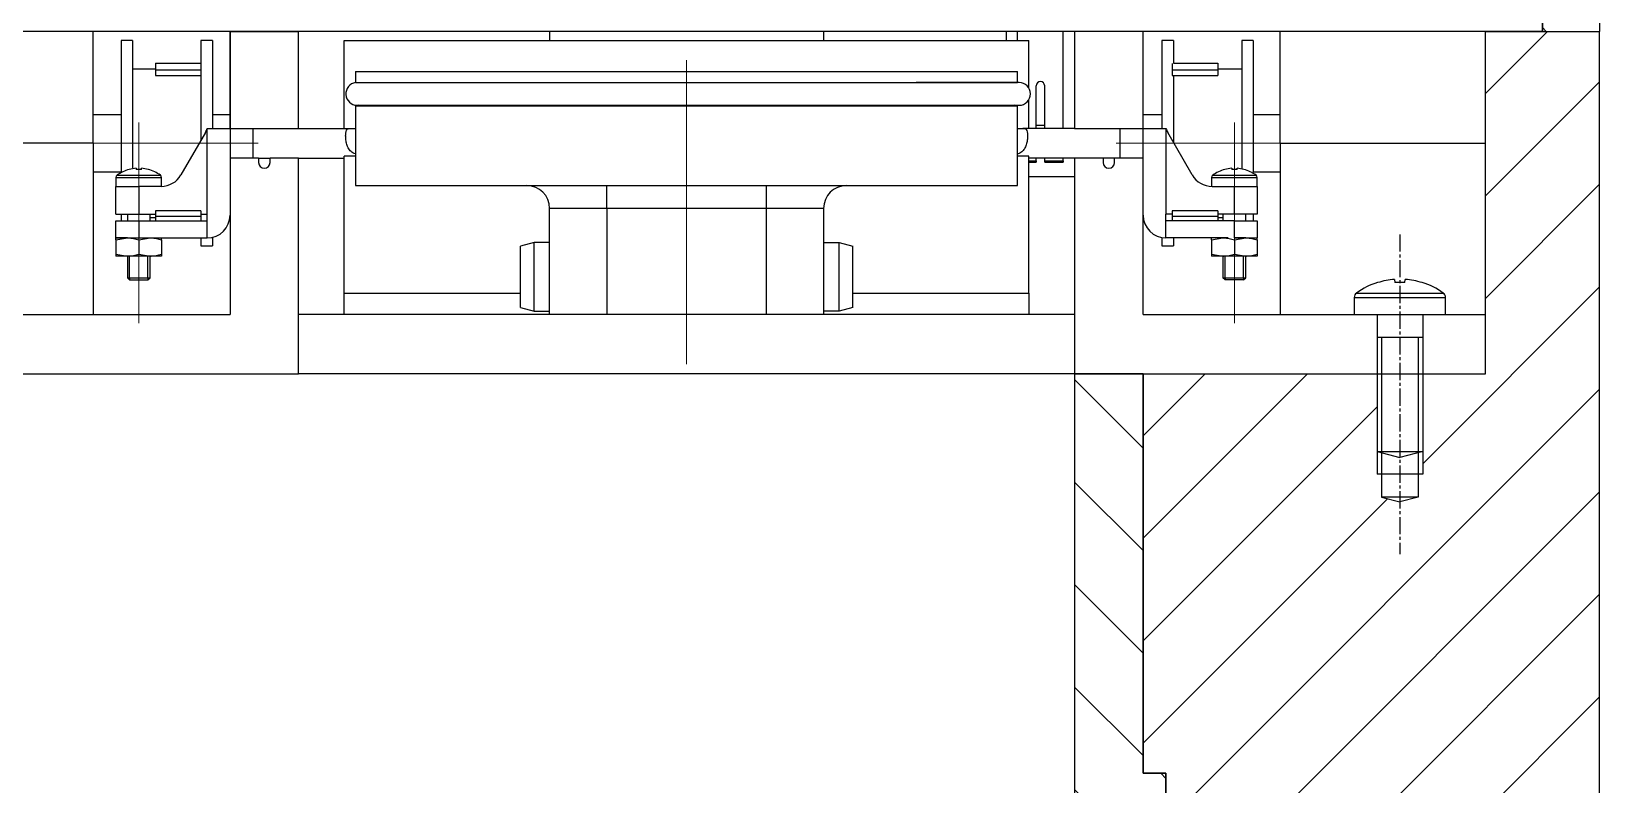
# Model space of a CAD drawing. Header units: millimetres. Extents: x 2 to 1186, y 2 to 838.
# Drawn here: x 616.1 to 684.8, y 649.5 to 682.5 of the extents above; entities that cross this region are included whole.
import ezdxf

# ---------------------------------------------------------------- set-up
doc = ezdxf.new("R2010")
doc.units = ezdxf.units.MM
doc.linetypes.add('CENTER2', pattern=[1.125, 0.75, -0.125, 0.125, -0.125])
doc.linetypes.add('CENTERX2', pattern=[20.32, 12.7, -2.54, 2.54, -2.54])

# ---------------------------------------------------------------- blocks, each defined once
blk = doc.blocks.new('*U144')
at = {"color": 0, "linetype": 'CENTER2', "transparency": 16777216}
blk.add_line((0, 7), (0, -7), dxfattribs=at)

msp = doc.modelspace()

# ---------------------------------------------------------------- hatches: boundary and pattern name
h = msp.add_hatch()
h.set_pattern_fill('ANSI31', color=256, angle=90)
h.paths.add_polyline_path([(607.311, 705.284), (604.811, 705.284), (604.811, 682.529), (607.311, 682.529), (607.311, 684.029)])
h.paths.add_polyline_path([(684.811, 705.284), (682.311, 705.284), (682.311, 682.529), (684.811, 682.529)])
h.paths.add_polyline_path([(684.811, 727.029), (682.311, 727.029), (682.311, 705.784), (684.811, 705.784)])
h.paths.add_polyline_path([(677.311, 737.529), (669.811, 737.529), (669.811, 736.967), (669.703, 736.905), (669.596, 736.843), (669.514, 736.796), (669.621, 736.734), (669.811, 736.624), (669.811, 736.53), (669.703, 736.468), (669.622, 736.421), (669.811, 736.311), (669.811, 736.217), (669.703, 736.155), (669.596, 736.093), (669.514, 736.046), (669.621, 735.984), (669.811, 735.874), (669.811, 735.78), (669.703, 735.718), (669.622, 735.671), (669.811, 735.561), (669.811, 735.467), (669.703, 735.405), (669.596, 735.343), (669.514, 735.296), (669.621, 735.234), (669.811, 735.124), (669.811, 735.029), (677.311, 735.029, -0.414214), (682.311, 730.029), (682.311, 727.529), (684.811, 727.529), (684.811, 730.029, 0.414214)])
h.paths.add_polyline_path([(612.311, 735.029), (619.812, 735.029), (619.812, 734.435), (619.866, 734.466), (619.92, 734.497), (619.974, 734.528), (620.027, 734.56), (620.081, 734.591), (620.135, 734.622), (620.218, 734.669), (620.218, 734.857), (620.164, 734.888), (620.11, 734.919), (620.056, 734.95), (620.002, 734.981), (619.948, 735.013), (619.894, 735.044), (619.812, 735.091), (619.812, 735.185), (619.92, 735.247), (620.001, 735.294), (619.812, 735.404), (619.812, 735.498), (619.92, 735.56), (620.027, 735.622), (620.109, 735.669), (620.002, 735.731), (619.812, 735.841), (619.812, 735.935), (619.92, 735.997), (620.001, 736.044), (619.812, 736.154), (619.812, 736.248), (619.92, 736.31), (620.027, 736.372), (620.109, 736.419), (620.002, 736.481), (619.812, 736.591), (619.812, 736.685), (619.92, 736.747), (620.001, 736.794), (619.812, 736.904), (619.812, 737.529), (612.311, 737.529, 0.414214), (604.811, 730.029), (604.811, 727.529), (607.311, 727.529), (607.311, 730.029, -0.414214)])
h.paths.add_polyline_path([(607.311, 727.029), (604.811, 727.029), (604.811, 705.784), (607.311, 705.784)])
h = msp.add_hatch()
h.set_pattern_fill('ANSI31', color=256)
h.paths.add_polyline_path([(684.811, 682.529), (679.811, 682.529), (679.811, 667.529), (677.061, 667.529), (677.061, 663.129), (676.861, 663.129), (676.861, 662.129), (676.061, 661.915), (675.261, 662.129), (675.261, 663.129), (675.061, 663.129), (675.061, 667.529), (664.811, 667.529), (664.811, 650.029), (665.811, 650.029), (665.811, 647.529), (664.811, 647.529), (664.811, 645.029), (672.311, 637.529), (672.311, 572.529), (617.311, 572.529), (617.311, 647.529), (604.811, 647.529), (604.811, 562.529), (684.811, 562.529)])
h = msp.add_hatch()
h.set_pattern_fill('ANSI31', color=256, angle=90)
edge = h.paths.add_edge_path()
edge.add_line((609.811, 667.529), (604.811, 667.529))
edge.add_line((604.811, 667.529), (604.811, 658.529))
edge.add_arc((603.811, 658.529), 1, -90, 0, ccw=False)
edge.add_line((603.811, 657.529), (603.675, 657.529))
edge.add_line((603.675, 657.529), (603.675, 654.529))
edge.add_spline(control_points=[(603.675, 654.529), (603.668, 654.446), (603.653, 654.261), (603.523, 653.995), (603.301, 653.766), (602.958, 653.586), (602.612, 653.541), (602.168, 653.534), (601.765, 653.552), (601.35, 653.741), (601.098, 653.991), (600.966, 654.272), (600.953, 654.456), (600.948, 654.529)], knot_values=[0, 0, 0, 0, 0.065674, 0.146358, 0.228406, 0.314421, 0.447843, 0.500176, 0.666815, 0.760701, 0.855049, 0.94192, 1, 1, 1, 1], degree=3, periodic=0)
edge.add_line((600.948, 654.529), (600.948, 657.529))
edge.add_line((600.948, 657.529), (600.811, 657.529))
edge.add_arc((600.811, 656.529), 1, 90, 180)
edge.add_line((599.811, 656.529), (599.811, 653.529))
edge.add_arc((600.811, 653.529), 1, 180, 270)
edge.add_line((600.811, 652.529), (603.811, 652.529))
edge.add_arc((603.811, 651.529), 1, 0, 90, ccw=False)
edge.add_line((604.811, 651.529), (604.811, 647.529))
edge.add_line((604.811, 647.529), (612.048, 647.529))
edge.add_line((612.048, 647.529), (612.048, 649.029))
edge.add_line((612.048, 649.029), (609.811, 649.029))
edge.add_line((609.811, 649.029), (609.811, 667.529))
h.paths.add_polyline_path([(659.311, 649.029), (612.311, 649.029), (612.311, 647.529), (617.311, 647.529), (659.311, 647.529)])
h.paths.add_polyline_path([(665.811, 650.029), (664.811, 650.029), (664.811, 667.529), (661.811, 667.529), (661.811, 649.029), (659.575, 649.029), (659.575, 647.529), (665.811, 647.529)])

# ---------------------------------------------------------------- linework, layer by layer
at = {"color": 7, "linetype": 'Continuous', "lineweight": 25}
for p, q in [((682.311, 705.284), (682.311, 682.529)), ((684.811, 705.284), (684.811, 682.529)), ((682.311, 682.529), (682.311, 684.029)), ((682.311, 682.529), (607.311, 682.529)), ((618.811, 677.629), (618.811, 682.529)), ((624.811, 682.529), (624.811, 678.279)), ((624.811, 682.529), (627.811, 682.529)), ((624.811, 678.279), (624.811, 682.529)), ((627.811, 678.279), (627.811, 682.529)), ((638.811, 682.529), (638.811, 682.129)), ((650.811, 682.529), (650.811, 682.129)), ((658.811, 682.529), (658.811, 682.129)), ((659.311, 682.129), (659.311, 682.529)), ((661.311, 678.279), (661.311, 682.529)), ((661.811, 682.529), (661.811, 678.279)), ((664.811, 682.529), (661.811, 682.529)), ((664.811, 678.279), (664.811, 682.529)), ((670.811, 677.629), (670.811, 682.529)), ((679.811, 677.629), (679.811, 682.529)), ((679.811, 667.529), (679.811, 682.529)), ((679.811, 682.529), (684.811, 682.529)), ((682.311, 682.529), (684.811, 682.529)), ((684.811, 562.529), (684.811, 682.529)), ((620.537, 682.129), (620.037, 682.129)), ((620.037, 682.129), (620.037, 676.547)), ((620.537, 682.129), (620.537, 676.547)), ((624.037, 682.129), (623.537, 682.129)), ((623.537, 682.129), (623.537, 681.129)), ((624.037, 682.129), (624.037, 678.279)), ((629.811, 678.279), (629.811, 682.129)), ((629.811, 682.129), (659.811, 682.129)), ((659.811, 680.044), (659.811, 682.129)), ((666.138, 682.129), (665.638, 682.129)), ((665.638, 682.129), (665.638, 678.279)), ((666.138, 682.129), (666.138, 681.129)), ((669.638, 682.129), (669.138, 682.129)), ((669.138, 682.129), (669.138, 677.629)), ((669.638, 682.129), (669.638, 677.629)), ((621.537, 680.879), (620.537, 680.879)), ((621.537, 681.129), (623.537, 681.129)), ((621.537, 681.129), (621.537, 680.845)), ((623.537, 681.12), (623.537, 680.845)), ((666.086, 681.12), (666.086, 680.845)), ((666.138, 681.129), (668.086, 681.129)), ((668.086, 681.129), (668.086, 680.845)), ((669.138, 680.879), (668.086, 680.879)), ((621.537, 680.845), (621.537, 680.595)), ((621.537, 680.845), (623.537, 680.845)), ((621.537, 680.595), (623.537, 680.595)), ((623.537, 680.845), (623.537, 680.595)), ((623.537, 680.595), (623.537, 677.763)), ((630.311, 680.773), (630.311, 680.287)), ((630.311, 680.773), (644.811, 680.773)), ((659.311, 680.273), (630.311, 680.273)), ((644.811, 680.773), (659.311, 680.773)), ((659.38, 680.292), (654.868, 680.292)), ((659.311, 680.292), (659.311, 680.773)), ((666.086, 680.845), (666.086, 680.595)), ((666.086, 680.845), (668.086, 680.845)), ((666.086, 680.595), (668.086, 680.595)), ((666.138, 680.595), (666.138, 677.629)), ((668.086, 680.845), (668.086, 680.595)), ((659.811, 678.279), (659.811, 679.539)), ((660.124, 678.279), (660.124, 680.146)), ((660.499, 678.279), (660.499, 680.146)), ((620.037, 678.879), (618.811, 678.879)), ((624.811, 678.879), (624.037, 678.879)), ((630.447, 679.292), (630.311, 679.273)), ((630.311, 679.273), (630.311, 675.773)), ((630.311, 679.273), (659.311, 679.273)), ((630.38, 679.292), (659.38, 679.292)), ((659.311, 679.273), (659.176, 679.292)), ((659.311, 675.773), (659.311, 679.273)), ((665.638, 678.879), (664.811, 678.879)), ((670.811, 678.879), (669.638, 678.879)), ((623.811, 674.52), (623.811, 678.279)), ((623.811, 678.279), (624.811, 678.279)), ((624.811, 678.279), (627.811, 678.279)), ((624.811, 678.279), (624.811, 676.979)), ((625.811, 678.279), (625.811, 676.98)), ((627.811, 678.279), (630.074, 678.279)), ((630.074, 678.279), (630.311, 678.279)), ((659.311, 678.279), (659.549, 678.279)), ((661.811, 678.279), (659.549, 678.279)), ((660.499, 678.404), (660.124, 678.404)), ((661.811, 678.279), (664.811, 678.279)), ((663.811, 676.979), (663.811, 678.279)), ((664.811, 678.279), (665.811, 678.279)), ((664.811, 676.979), (664.811, 678.279)), ((665.811, 678.279), (665.811, 674.52)), ((618.811, 677.629), (609.811, 677.629)), ((618.811, 677.629), (618.811, 677.629)), ((618.811, 677.629), (618.811, 670.129)), ((623.729, 678.097), (622.657, 676.239)), ((666.966, 676.239), (665.894, 678.097)), ((669.138, 677.629), (669.138, 676.501)), ((669.638, 677.629), (669.638, 676.379)), ((670.811, 677.629), (670.811, 670.129)), ((670.811, 677.629), (679.811, 677.629)), ((679.811, 677.629), (679.811, 677.629)), ((624.811, 676.979), (624.811, 670.129)), ((626.061, 676.979), (624.811, 676.979)), ((625.811, 676.98), (625.811, 676.979)), ((626.061, 676.979), (626.061, 676.779)), ((626.061, 676.979), (626.561, 676.979)), ((626.561, 676.779), (626.561, 676.979)), ((627.811, 676.979), (626.561, 676.979)), ((627.811, 667.529), (627.811, 676.979)), ((627.811, 676.979), (629.811, 676.979)), ((630.311, 677.066), (629.811, 677.066)), ((629.811, 671.067), (629.811, 677.066)), ((659.811, 677.066), (659.311, 677.066)), ((659.811, 671.067), (659.811, 677.066)), ((661.811, 676.979), (659.811, 676.979)), ((659.811, 676.859), (660.124, 676.859)), ((659.811, 676.802), (660.124, 676.802)), ((660.124, 676.859), (660.124, 676.979)), ((660.124, 676.859), (660.124, 676.802)), ((660.499, 676.859), (660.499, 676.979)), ((660.499, 676.859), (661.311, 676.859)), ((660.499, 676.802), (660.499, 676.859)), ((660.499, 676.802), (661.311, 676.802)), ((661.311, 676.859), (661.311, 676.979)), ((661.311, 676.859), (661.311, 676.802)), ((663.061, 676.979), (661.811, 676.979)), ((661.811, 676.979), (661.811, 667.529)), ((663.061, 676.979), (663.061, 676.779)), ((663.561, 676.979), (663.061, 676.979)), ((663.561, 676.779), (663.561, 676.979)), ((664.811, 676.979), (663.561, 676.979)), ((664.811, 670.129), (664.811, 676.979)), ((618.811, 676.379), (620.037, 676.379)), ((619.811, 676.129), (619.811, 675.739)), ((619.811, 676.129), (621.811, 676.129)), ((619.86, 676.225), (621.763, 676.225)), ((620.037, 676.547), (620.037, 676.379)), ((620.396, 676.48), (620.393, 676.483)), ((620.692, 676.53), (620.697, 676.48)), ((620.926, 676.48), (620.931, 676.53)), ((621.23, 676.483), (621.227, 676.48)), ((621.811, 675.739), (621.811, 676.129)), ((661.811, 676.154), (659.811, 676.154)), ((667.811, 676.129), (667.811, 675.739)), ((667.811, 676.129), (669.811, 676.129)), ((667.86, 676.225), (669.763, 676.225)), ((668.396, 676.48), (668.393, 676.483)), ((668.692, 676.53), (668.697, 676.48)), ((668.926, 676.48), (668.931, 676.53)), ((669.23, 676.483), (669.227, 676.48)), ((669.638, 676.379), (670.811, 676.379)), ((669.811, 675.739), (669.811, 676.129)), ((619.811, 675.739), (620.811, 675.739)), ((619.811, 674.52), (619.811, 675.739)), ((619.811, 675.739), (620.811, 675.739)), ((620.811, 675.739), (620.811, 674.52)), ((621.791, 675.739), (620.811, 675.739)), ((630.311, 675.773), (644.811, 675.773)), ((641.311, 674.773), (641.311, 675.773)), ((644.811, 675.773), (659.311, 675.773)), ((648.311, 674.773), (648.311, 675.773)), ((667.832, 675.739), (668.811, 675.739)), ((668.811, 675.739), (669.811, 675.739)), ((668.811, 674.52), (668.811, 675.739)), ((668.811, 675.739), (669.811, 675.739)), ((669.811, 675.739), (669.811, 674.52)), ((641.311, 674.773), (638.811, 674.773)), ((638.811, 670.129), (638.811, 674.773)), ((648.311, 674.773), (641.311, 674.773)), ((641.311, 674.773), (641.311, 670.129)), ((650.811, 674.773), (648.311, 674.773)), ((648.311, 670.129), (648.311, 674.773)), ((650.811, 674.773), (650.811, 670.129)), ((619.811, 674.52), (620.811, 674.52)), ((619.811, 673.48), (619.811, 674.23)), ((619.811, 674.23), (620.811, 674.23)), ((620.037, 674.52), (620.037, 674.23)), ((620.311, 674.52), (620.311, 674.23)), ((620.811, 674.52), (621.537, 674.52)), ((620.811, 674.23), (620.811, 673.48)), ((620.811, 674.23), (623.811, 674.23)), ((621.311, 674.23), (621.311, 674.52)), ((621.311, 674.379), (621.537, 674.379)), ((623.537, 674.674), (621.537, 674.674)), ((621.537, 674.674), (621.537, 674.424)), ((623.537, 674.424), (621.537, 674.424)), ((621.537, 674.424), (621.537, 674.23)), ((623.537, 674.674), (623.537, 674.424)), ((623.537, 674.52), (623.811, 674.52)), ((623.537, 674.424), (623.537, 674.23)), ((623.811, 674.23), (623.811, 674.52)), ((623.811, 673.48), (623.811, 674.23)), ((666.086, 674.52), (665.811, 674.52)), ((665.811, 674.23), (665.811, 674.52)), ((665.811, 673.48), (665.811, 674.23)), ((668.811, 674.23), (665.811, 674.23)), ((668.086, 674.674), (666.086, 674.674)), ((666.086, 674.674), (666.086, 674.424)), ((668.086, 674.424), (666.086, 674.424)), ((666.086, 674.424), (666.086, 674.23)), ((668.086, 674.674), (668.086, 674.424)), ((668.811, 674.52), (668.086, 674.52)), ((668.086, 674.424), (668.086, 674.23)), ((668.086, 674.379), (668.311, 674.379)), ((668.311, 674.52), (668.311, 674.23)), ((669.811, 674.52), (668.811, 674.52)), ((668.811, 673.48), (668.811, 674.23)), ((668.811, 674.23), (669.811, 674.23)), ((669.311, 674.23), (669.311, 674.52)), ((669.638, 674.52), (669.638, 674.23)), ((669.811, 674.23), (669.811, 673.48)), ((619.811, 673.391), (620.311, 673.48)), ((619.811, 673.48), (620.311, 673.48)), ((620.311, 673.48), (619.811, 673.48)), ((619.811, 673.391), (619.811, 672.769)), ((620.311, 673.48), (620.811, 673.48)), ((620.811, 673.391), (621.311, 673.48)), ((620.811, 673.48), (623.811, 673.48)), ((620.811, 673.391), (620.811, 672.769)), ((621.811, 673.391), (621.811, 672.769)), ((623.537, 673.48), (623.537, 673.129)), ((624.037, 673.506), (624.037, 673.129)), ((665.638, 673.495), (665.638, 673.129)), ((668.544, 673.48), (665.811, 673.48)), ((666.138, 673.48), (666.138, 673.129)), ((667.811, 673.391), (668.311, 673.48)), ((667.811, 673.391), (667.811, 672.769)), ((668.811, 673.391), (669.311, 673.48)), ((668.811, 673.48), (669.311, 673.48)), ((669.311, 673.48), (668.811, 673.48)), ((668.811, 673.391), (668.811, 672.769)), ((669.311, 673.48), (669.811, 673.48)), ((669.811, 673.391), (669.811, 672.769)), ((619.811, 672.769), (620.311, 672.68)), ((620.311, 672.68), (619.811, 672.68)), ((620.311, 672.68), (620.311, 671.739)), ((621.311, 672.68), (620.311, 672.68)), ((620.811, 672.769), (621.311, 672.68)), ((621.311, 671.739), (621.311, 672.68)), ((621.811, 672.68), (621.311, 672.68)), ((623.537, 673.129), (624.037, 673.129)), ((638.131, 673.273), (637.531, 673.113)), ((637.531, 670.434), (637.531, 673.113)), ((638.811, 673.273), (638.131, 673.273)), ((638.131, 670.273), (638.131, 673.273)), ((650.811, 673.273), (651.492, 673.273)), ((651.492, 673.273), (652.092, 673.113)), ((651.492, 670.273), (651.492, 673.273)), ((652.092, 670.434), (652.092, 673.113)), ((665.638, 673.129), (666.138, 673.129)), ((667.811, 672.769), (668.311, 672.68)), ((668.311, 672.68), (667.811, 672.68)), ((668.311, 672.68), (668.311, 671.739)), ((669.311, 672.68), (668.311, 672.68)), ((668.811, 672.769), (669.311, 672.68)), ((669.311, 671.739), (669.311, 672.68)), ((669.811, 672.68), (669.311, 672.68)), ((620.311, 671.739), (621.311, 671.739)), ((668.311, 671.739), (669.311, 671.739)), ((675.088, 671.522), (675.083, 671.528)), ((675.831, 671.663), (675.844, 671.522)), ((676.279, 671.522), (676.292, 671.663)), ((677.04, 671.528), (677.035, 671.522)), ((629.811, 670.129), (629.811, 671.067)), ((629.811, 671.067), (637.531, 671.067)), ((652.092, 671.067), (659.811, 671.067)), ((659.811, 671.067), (659.811, 670.129)), ((674.061, 670.871), (674.061, 670.129)), ((674.061, 670.871), (678.061, 670.871)), ((674.161, 671.066), (677.962, 671.066)), ((678.061, 670.129), (678.061, 670.871)), ((609.811, 670.129), (624.811, 670.129)), ((661.811, 670.129), (627.811, 670.129)), ((637.531, 670.434), (638.131, 670.273)), ((638.131, 670.273), (638.811, 670.273)), ((651.492, 670.273), (650.811, 670.273)), ((652.092, 670.434), (651.492, 670.273)), ((664.811, 670.129), (679.811, 670.129)), ((679.811, 667.529), (679.811, 670.129)), ((609.811, 667.529), (627.811, 667.529)), ((661.811, 667.529), (627.811, 667.529)), ((661.811, 667.529), (661.811, 649.029)), ((664.811, 667.529), (661.811, 667.529)), ((661.811, 667.529), (679.811, 667.529)), ((664.811, 650.029), (664.811, 667.529)), ((664.811, 667.529), (664.811, 650.029)), ((664.811, 667.529), (679.811, 667.529)), ((665.811, 650.029), (664.811, 650.029)), ((664.811, 650.029), (665.811, 650.029)), ((665.811, 647.529), (665.811, 650.029)), ((665.811, 650.029), (665.811, 647.529))]:
    msp.add_line(p, q, dxfattribs=at)
at = {"color": 7, "linetype": 'CENTERX2', "lineweight": 18}
for p, q in [((644.811, 673.773), (644.811, 681.273)), ((644.811, 680.651), (644.811, 666.951)), ((620.811, 678.53), (620.811, 669.739)), ((668.811, 678.53), (668.811, 669.739)), ((626.037, 677.629), (618.037, 677.629)), ((671.638, 677.629), (663.638, 677.629))]:
    msp.add_line(p, q, dxfattribs=at)
for p, q in [((620.411, 671.739), (620.411, 672.68)), ((621.211, 671.739), (621.211, 672.68)), ((668.411, 671.739), (668.411, 672.68)), ((669.211, 671.739), (669.211, 672.68)), ((620.411, 671.639), (620.311, 671.739)), ((620.411, 671.739), (620.411, 671.639)), ((620.411, 671.639), (621.211, 671.639)), ((621.211, 671.639), (621.311, 671.739)), ((621.211, 671.739), (621.211, 671.639)), ((668.411, 671.639), (668.311, 671.739)), ((668.411, 671.739), (668.411, 671.639)), ((669.211, 671.639), (668.411, 671.639)), ((669.211, 671.639), (669.311, 671.739)), ((669.211, 671.739), (669.211, 671.639)), ((675.061, 670.129), (675.061, 663.129)), ((677.061, 670.129), (677.061, 663.129)), ((675.061, 669.129), (677.061, 669.129)), ((675.261, 669.129), (675.261, 662.129)), ((676.861, 669.129), (676.861, 662.129)), ((675.061, 664.129), (677.061, 664.129)), ((675.061, 664.129), (676.061, 663.861)), ((677.061, 664.129), (676.061, 663.861)), ((677.061, 663.129), (675.061, 663.129)), ((676.861, 662.129), (675.261, 662.129)), ((675.261, 662.129), (676.061, 661.915)), ((676.861, 662.129), (676.061, 661.915))]:
    msp.add_line(p, q)
at = {"color": 7, "linetype": 'Continuous', "lineweight": 25}
for centre, radius, start, end in [((630.38, 679.792), 0.5, 97.86534, 270), ((659.38, 679.792), 0.5, 270, 90), ((660.309, 680.143), 0.185, 89.14929, 179.12325), ((660.314, 680.143), 0.185, 0.87675, 90.85071), ((622.863, 678.597), 1, 330, 341.47834), ((666.76, 678.597), 1, 198.52166, 210), ((626.311, 676.779), 0.25, 180, 0), ((663.311, 676.779), 0.25, 180, 0), ((619.931, 676.129), 0.12, 126.48374, 180), ((620.811, 674.939), 1.6, 105.14775, 126.48374), ((620.811, 674.928), 1.607, 94.24823, 104.99134), ((620.811, 674.662), 1.821, 86.4098, 93.5902), ((620.812, 674.928), 1.607, 75.00866, 85.75177), ((620.811, 674.939), 1.6, 53.51626, 74.85225), ((621.691, 676.129), 0.12, 0, 53.51626), ((621.791, 676.739), 1, 270, 330), ((667.832, 676.739), 1, 210, 270), ((667.931, 676.129), 0.12, 126.48374, 180), ((668.811, 674.939), 1.6, 105.14775, 126.48374), ((668.811, 674.928), 1.607, 94.24823, 104.99134), ((668.811, 674.662), 1.821, 86.4098, 93.5902), ((668.812, 674.928), 1.607, 75.00866, 85.75177), ((668.811, 674.939), 1.6, 53.51626, 74.85225), ((669.691, 676.129), 0.12, 0, 53.51626), ((637.811, 674.773), 1, 0, 90), ((651.811, 674.773), 1, 90, 180), ((623.811, 674.48), 1, 270, 0), ((665.811, 674.48), 1, 180, 270), ((676.061, 668.429), 3.25, 107.52817, 125.78304), ((676.061, 668.409), 3.262, 94.05659, 107.36773), ((676.061, 667.646), 3.883, 86.78738, 93.21262), ((676.062, 668.409), 3.262, 72.63227, 85.94341), ((676.061, 668.429), 3.25, 54.21696, 72.47183), ((674.301, 670.871), 0.24, 125.78304, 180), ((677.821, 670.871), 0.24, 0, 54.21696)]:
    msp.add_arc(centre, radius, start, end, dxfattribs=at)
for points, knots in [([(624.811, 678.279), (624.826, 678.279), (624.86, 678.279), (625.095, 678.279), (625.358, 678.279), (625.553, 678.279), (625.675, 678.279), (625.742, 678.279), (625.778, 678.279), (625.798, 678.279), (625.808, 678.279), (625.811, 678.279)], [0, 0, 0, 0, 0.2241856, 0.5079847, 0.7095675, 0.8474374, 0.9251267, 0.9644386, 0.9841433, 0.9949413, 1, 1, 1, 1]), ([(630.311, 677.161), (630.271, 677.173), (630.163, 677.206), (630.035, 677.334), (629.936, 677.518), (629.889, 677.723), (629.872, 677.916), (629.877, 678.085), (629.91, 678.208), (629.973, 678.271), (630.042, 678.277), (630.074, 678.279)], [0, 0, 0, 0, 0.077372, 0.204724, 0.332745, 0.446501, 0.558959, 0.674915, 0.791858, 0.906186, 1, 1, 1, 1]), ([(659.549, 678.279), (659.587, 678.276), (659.663, 678.268), (659.721, 678.19), (659.748, 678.061), (659.75, 677.922), (659.739, 677.77), (659.712, 677.609), (659.644, 677.423), (659.53, 677.274), (659.417, 677.183), (659.333, 677.16), (659.311, 677.154)], [0, 0, 0, 0, 0.114599, 0.229403, 0.340755, 0.455211, 0.504389, 0.617505, 0.730716, 0.841948, 0.959864, 1, 1, 1, 1]), ([(663.811, 678.279), (663.817, 678.279), (663.843, 678.279), (663.929, 678.279), (664.204, 678.279), (664.552, 678.279), (664.781, 678.279), (664.803, 678.279), (664.811, 678.279)], [0, 0, 0, 0, 0.008905, 0.042349, 0.173627, 0.576582, 0.82746, 1, 1, 1, 1]), ([(625.811, 676.98), (625.806, 676.98), (625.78, 676.98), (625.694, 676.98), (625.419, 676.98), (625.071, 676.98), (624.842, 676.98), (624.82, 676.98), (624.811, 676.98)], [0, 0, 0, 0, 0.008905, 0.0423495, 0.1736267, 0.5765816, 0.8274601, 1, 1, 1, 1]), ([(619.811, 673.391), (619.811, 673.404), (619.811, 673.456), (619.811, 673.47), (619.811, 673.48)], [0, 0, 0, 0, 0.257551, 1, 1, 1, 1]), ([(620.311, 673.48), (620.323, 673.48), (620.492, 673.479), (620.658, 673.433), (620.811, 673.391)], [0, 0, 0, 0, 0.070108, 1, 1, 1, 1]), ([(621.311, 673.48), (621.323, 673.48), (621.492, 673.479), (621.658, 673.433), (621.811, 673.391)], [0, 0, 0, 0, 0.070108, 1, 1, 1, 1]), ([(621.811, 673.391), (621.811, 673.404), (621.811, 673.456), (621.811, 673.47), (621.811, 673.48)], [0, 0, 0, 0, 0.257551, 1, 1, 1, 1]), ([(667.811, 673.391), (667.811, 673.404), (667.811, 673.456), (667.811, 673.47), (667.811, 673.48)], [0, 0, 0, 0, 0.257551, 1, 1, 1, 1]), ([(668.311, 673.48), (668.323, 673.48), (668.492, 673.479), (668.658, 673.433), (668.811, 673.391)], [0, 0, 0, 0, 0.070108, 1, 1, 1, 1]), ([(669.311, 673.48), (669.323, 673.48), (669.492, 673.479), (669.658, 673.433), (669.811, 673.391)], [0, 0, 0, 0, 0.070108, 1, 1, 1, 1]), ([(669.811, 673.391), (669.811, 673.404), (669.811, 673.456), (669.811, 673.47), (669.811, 673.48)], [0, 0, 0, 0, 0.257551, 1, 1, 1, 1]), ([(619.811, 672.769), (619.811, 672.756), (619.811, 672.703), (619.811, 672.69), (619.811, 672.68)], [0, 0, 0, 0, 0.2575513, 1, 1, 1, 1]), ([(620.311, 672.68), (620.323, 672.68), (620.492, 672.681), (620.658, 672.727), (620.811, 672.769)], [0, 0, 0, 0, 0.070108, 1, 1, 1, 1]), ([(621.311, 672.68), (621.323, 672.68), (621.492, 672.681), (621.658, 672.727), (621.811, 672.769)], [0, 0, 0, 0, 0.070108, 1, 1, 1, 1]), ([(621.811, 672.769), (621.811, 672.756), (621.811, 672.703), (621.811, 672.69), (621.811, 672.68)], [0, 0, 0, 0, 0.2575513, 1, 1, 1, 1]), ([(667.811, 672.769), (667.811, 672.756), (667.811, 672.703), (667.811, 672.69), (667.811, 672.68)], [0, 0, 0, 0, 0.2575513, 1, 1, 1, 1]), ([(668.311, 672.68), (668.323, 672.68), (668.492, 672.681), (668.658, 672.727), (668.811, 672.769)], [0, 0, 0, 0, 0.070108, 1, 1, 1, 1]), ([(669.311, 672.68), (669.323, 672.68), (669.492, 672.681), (669.658, 672.727), (669.811, 672.769)], [0, 0, 0, 0, 0.070108, 1, 1, 1, 1]), ([(669.811, 672.769), (669.811, 672.756), (669.811, 672.703), (669.811, 672.69), (669.811, 672.68)], [0, 0, 0, 0, 0.2575513, 1, 1, 1, 1])]:
    msp.add_open_spline(points, degree=3, knots=knots, dxfattribs=at)

# ---------------------------------------------------------------- block references
at = {"linetype": 'CENTER2'}
msp.add_blockref('*U144', (676.061, 666.629), dxfattribs=at)

doc.saveas('drawing.dxf')
